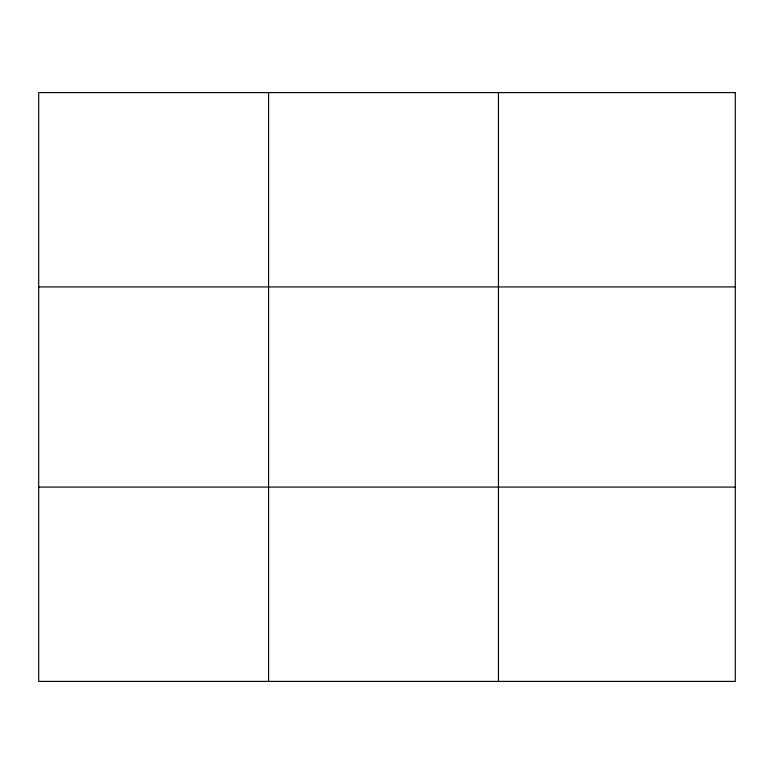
<?xml version="1.0" encoding="UTF-8"?>
<svg xmlns="http://www.w3.org/2000/svg" width="774" height="774" viewBox="0 0 774 774"><rect width="100%" height="100%" fill="white"/><g stroke="black" fill="none" stroke-linecap="round" stroke-linejoin="round"><path stroke-width="1.16" d="M268.578 681.391L268.578 92.609M498.456 681.391L498.456 92.609M38.7 286.912L735.3 286.912M38.7 487.088L735.3 487.088M735.3 92.609L735.3 681.391L38.7 681.391L38.7 92.609L735.3 92.609"/></g></svg>
